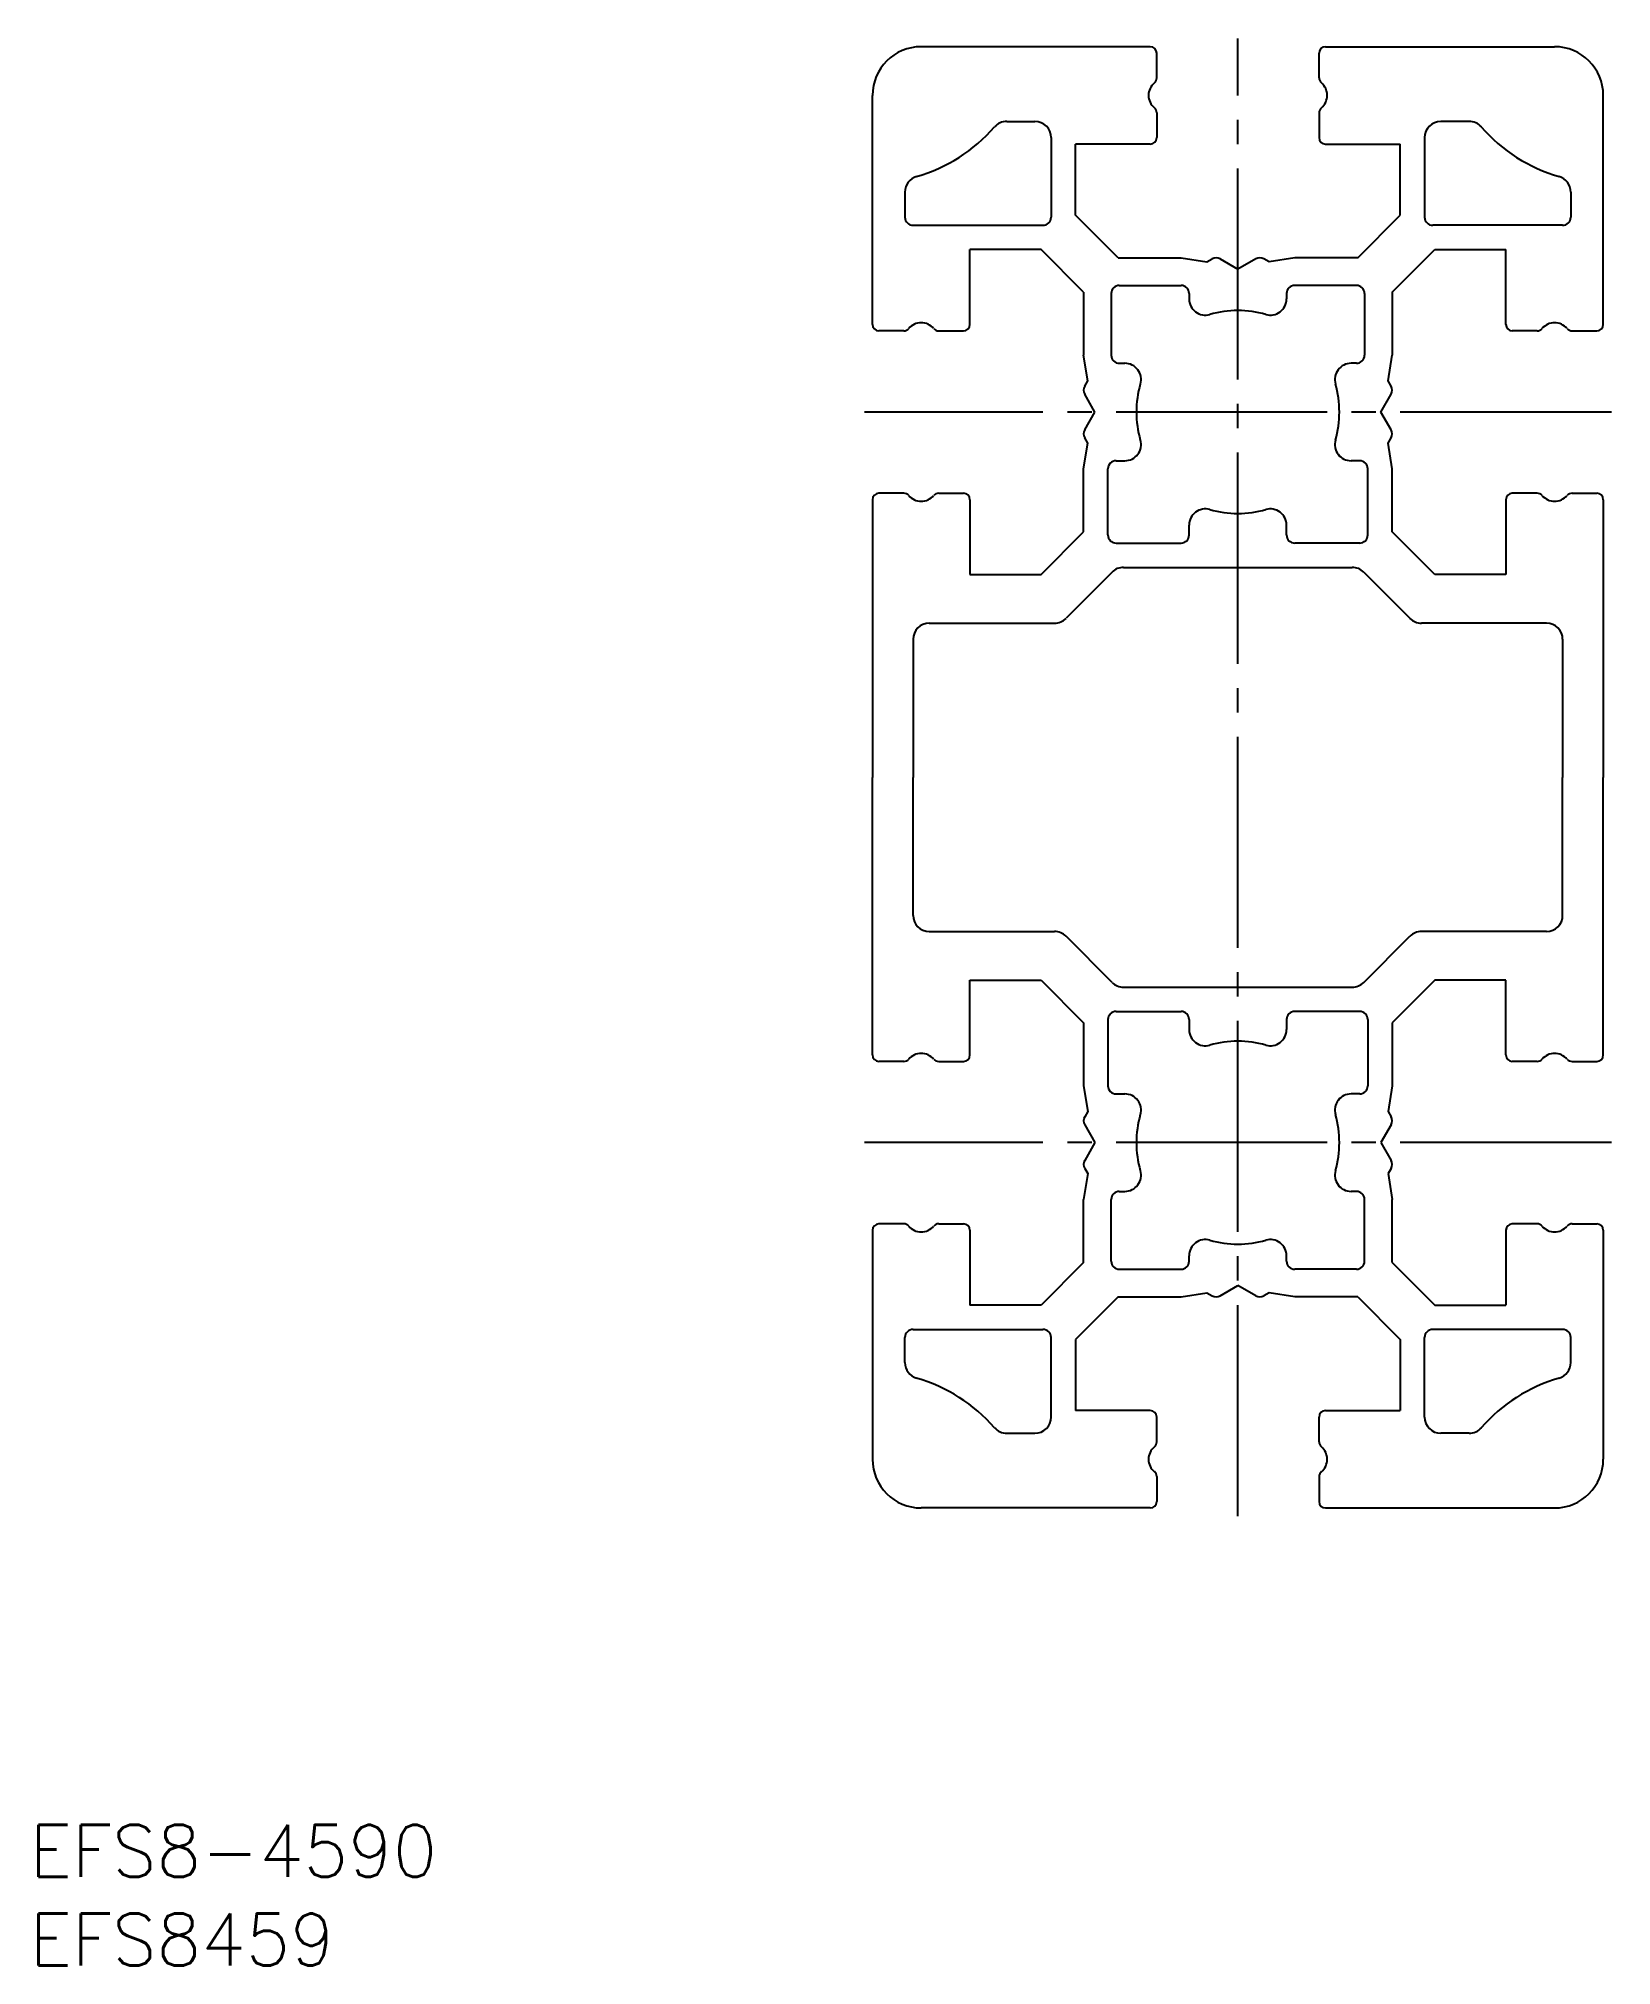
# Model space of a CAD drawing. Extents: x 892 to 988, y 255 to 374.
import ezdxf

# ---------------------------------------------------------------- set-up
doc = ezdxf.new("R2010")
doc.units = 0
doc.linetypes.add('CENTER', pattern=[17.5, 13, -1.5, 1.5, -1.5])
doc.layers.get('0').update_dxf_attribs({"linetype": 'CONTINUOUS'})
doc.layers.add('CENTER', color=1, linetype='CENTER')
doc.styles.get("Standard").update_dxf_attribs({"font": 'txt.shx', "bigfont": '@extfont2.shx'})

msp = doc.modelspace()

# ---------------------------------------------------------------- linework, layer by layer
at = {"color": 7, "linetype": 'CONTINUOUS'}
for p, q in [((960.03, 373.53), (945.93, 373.53)), ((960.43, 371.61), (960.43, 373.13)), ((970.43, 371.61), (970.43, 373.13)), ((970.83, 373.53), (984.93, 373.53)), ((942.93, 356.43), (942.93, 370.53)), ((987.93, 356.43), (987.93, 370.53)), ((960.43, 369.46), (960.43, 367.93)), ((970.43, 369.46), (970.43, 367.93)), ((951.2, 368.93), (952.93, 368.93)), ((953.93, 367.93), (953.93, 363.03)), ((976.93, 367.93), (976.93, 363.03)), ((979.67, 368.93), (977.93, 368.93)), ((960.03, 367.53), (955.43, 367.53)), ((955.43, 363.15), (955.43, 367.53)), ((970.83, 367.53), (975.43, 367.53)), ((975.43, 363.15), (975.43, 367.53)), ((944.93, 364.58), (944.93, 363.03)), ((985.93, 364.58), (985.93, 363.03)), ((945.43, 362.53), (953.43, 362.53)), ((958.06, 360.53), (955.43, 363.15)), ((972.81, 360.53), (975.43, 363.15)), ((985.43, 362.53), (977.43, 362.53)), ((948.93, 356.43), (948.93, 361.03)), ((953.31, 361.03), (948.93, 361.03)), ((955.93, 358.41), (953.31, 361.03)), ((974.93, 358.41), (977.56, 361.03)), ((977.56, 361.03), (981.93, 361.03)), ((981.93, 356.43), (981.93, 361.03)), ((958.06, 360.53), (961.93, 360.53)), ((961.93, 360.53), (963.52, 360.28)), ((963.52, 360.28), (963.84, 360.47)), ((964.34, 360.47), (965.43, 359.83)), ((966.53, 360.47), (965.43, 359.83)), ((967.35, 360.28), (967.03, 360.47)), ((968.93, 360.53), (967.35, 360.28)), ((972.81, 360.53), (968.93, 360.53)), ((958.13, 358.83), (961.93, 358.83)), ((972.73, 358.83), (968.93, 358.83)), ((955.93, 358.41), (955.93, 354.53)), ((957.63, 358.33), (957.63, 354.53)), ((962.43, 358.33), (962.43, 358)), ((968.43, 358.33), (968.43, 358)), ((973.23, 358.33), (973.23, 354.53)), ((974.93, 358.41), (974.93, 354.53)), ((944.86, 356.03), (943.33, 356.03)), ((947.01, 356.03), (948.53, 356.03)), ((983.86, 356.03), (982.33, 356.03)), ((986.01, 356.03), (987.53, 356.03)), ((956.19, 352.95), (955.93, 354.53)), ((958.13, 354.03), (958.47, 354.03)), ((972.73, 354.03), (972.4, 354.03)), ((974.68, 352.95), (974.93, 354.53)), ((956, 352.63), (956.19, 352.95)), ((974.87, 352.63), (974.68, 352.95)), ((956.63, 351.03), (956, 352.13)), ((974.23, 351.03), (974.87, 352.13)), ((956, 349.94), (956.63, 351.03)), ((974.87, 349.94), (974.23, 351.03)), ((955.93, 347.53), (956.19, 349.12)), ((956.19, 349.12), (956, 349.44)), ((974.68, 349.12), (974.87, 349.44)), ((974.93, 347.53), (974.68, 349.12)), ((957.93, 348.03), (958.47, 348.03)), ((972.93, 348.03), (972.4, 348.03)), ((955.93, 343.65), (955.93, 347.53)), ((957.43, 343.46), (957.43, 347.53)), ((973.43, 343.46), (973.43, 347.53)), ((974.93, 343.65), (974.93, 347.53)), ((942.93, 345.63), (942.93, 328.53)), ((944.86, 346.03), (943.33, 346.03)), ((947.01, 346.03), (948.53, 346.03)), ((948.93, 345.63), (948.93, 341.03)), ((981.93, 345.63), (981.93, 341.03)), ((983.86, 346.03), (982.33, 346.03)), ((986.01, 346.03), (987.53, 346.03)), ((987.93, 345.63), (987.93, 328.53)), ((953.31, 341.03), (955.93, 343.65)), ((962.43, 343.46), (962.43, 344.06)), ((968.43, 343.46), (968.43, 344.06)), ((977.56, 341.03), (974.93, 343.65)), ((957.93, 342.96), (961.93, 342.96)), ((972.93, 342.96), (968.93, 342.96)), ((948.93, 341.03), (953.31, 341.03)), ((957.69, 341.17), (954.85, 338.33)), ((958.39, 341.46), (972.47, 341.46)), ((973.18, 341.17), (976.02, 338.33)), ((981.93, 341.03), (977.56, 341.03)), ((946.43, 338.03), (954.14, 338.03)), ((984.43, 338.03), (976.73, 338.03)), ((945.43, 337.03), (945.43, 328.53)), ((985.43, 337.03), (985.43, 328.53)), ((942.93, 311.43), (942.93, 328.53)), ((945.43, 320.03), (945.43, 328.53)), ((985.43, 320.03), (985.43, 328.53)), ((987.93, 311.43), (987.93, 328.53)), ((946.43, 319.03), (954.14, 319.03)), ((957.69, 315.9), (954.85, 318.74)), ((973.18, 315.9), (976.02, 318.74)), ((984.43, 319.03), (976.73, 319.03)), ((948.93, 316.03), (953.31, 316.03)), ((948.93, 311.43), (948.93, 316.03)), ((953.31, 316.03), (955.93, 313.41)), ((977.56, 316.03), (974.93, 313.41)), ((981.93, 316.03), (977.56, 316.03)), ((981.93, 311.43), (981.93, 316.03)), ((958.39, 315.61), (972.47, 315.61)), ((955.93, 313.41), (955.93, 309.53)), ((957.43, 313.61), (957.43, 309.53)), ((957.93, 314.11), (961.93, 314.11)), ((962.43, 313.61), (962.43, 313)), ((968.43, 313.61), (968.43, 313)), ((972.93, 314.11), (968.93, 314.11)), ((973.43, 313.61), (973.43, 309.53)), ((974.93, 313.41), (974.93, 309.53)), ((944.86, 311.03), (943.33, 311.03)), ((947.01, 311.03), (948.53, 311.03)), ((983.86, 311.03), (982.33, 311.03)), ((986.01, 311.03), (987.53, 311.03)), ((955.93, 309.53), (956.19, 307.95)), ((957.93, 309.03), (958.47, 309.03)), ((972.93, 309.03), (972.4, 309.03)), ((974.93, 309.53), (974.68, 307.95)), ((956.19, 307.95), (956, 307.63)), ((974.68, 307.95), (974.87, 307.63)), ((956, 307.13), (956.63, 306.03)), ((974.87, 307.13), (974.23, 306.03)), ((956.63, 306.03), (956, 304.94)), ((974.23, 306.03), (974.87, 304.94)), ((956.19, 304.12), (955.93, 302.53)), ((956, 304.44), (956.19, 304.12)), ((974.87, 304.44), (974.68, 304.12)), ((974.68, 304.12), (974.93, 302.53)), ((958.13, 303.03), (958.47, 303.03)), ((972.73, 303.03), (972.4, 303.03)), ((955.93, 298.65), (955.93, 302.53)), ((957.63, 298.73), (957.63, 302.53)), ((973.23, 298.73), (973.23, 302.53)), ((974.93, 298.65), (974.93, 302.53)), ((942.93, 300.63), (942.93, 286.53)), ((944.86, 301.03), (943.33, 301.03)), ((947.01, 301.03), (948.53, 301.03)), ((948.93, 300.63), (948.93, 296.03)), ((981.93, 300.63), (981.93, 296.03)), ((983.86, 301.03), (982.33, 301.03)), ((986.01, 301.03), (987.53, 301.03)), ((987.93, 300.63), (987.93, 286.53)), ((955.93, 298.65), (953.31, 296.03)), ((958.13, 298.23), (961.93, 298.23)), ((962.43, 298.73), (962.43, 299.06)), ((968.43, 298.73), (968.43, 299.06)), ((972.73, 298.23), (968.93, 298.23)), ((974.93, 298.65), (977.56, 296.03)), ((961.93, 296.53), (963.52, 296.78)), ((963.52, 296.78), (963.84, 296.6)), ((964.34, 296.6), (965.43, 297.23)), ((966.53, 296.6), (965.43, 297.23)), ((967.35, 296.78), (967.03, 296.6)), ((968.93, 296.53), (967.35, 296.78)), ((953.31, 296.03), (948.93, 296.03)), ((958.06, 296.53), (955.43, 293.91)), ((958.06, 296.53), (961.93, 296.53)), ((972.81, 296.53), (968.93, 296.53)), ((972.81, 296.53), (975.43, 293.91)), ((977.56, 296.03), (981.93, 296.03)), ((945.43, 294.53), (953.43, 294.53)), ((985.43, 294.53), (977.43, 294.53)), ((944.93, 292.49), (944.93, 294.03)), ((953.93, 289.13), (953.93, 294.03)), ((955.43, 293.91), (955.43, 289.53)), ((975.43, 293.91), (975.43, 289.53)), ((976.93, 289.13), (976.93, 294.03)), ((985.93, 292.49), (985.93, 294.03)), ((960.03, 289.53), (955.43, 289.53)), ((960.43, 287.61), (960.43, 289.13)), ((970.43, 287.61), (970.43, 289.13)), ((970.83, 289.53), (975.43, 289.53)), ((951.2, 288.13), (952.93, 288.13)), ((979.67, 288.13), (977.93, 288.13)), ((960.43, 285.46), (960.43, 283.93)), ((970.43, 285.46), (970.43, 283.93)), ((960.03, 283.53), (945.93, 283.53)), ((970.83, 283.53), (984.93, 283.53))]:
    msp.add_line(p, q, dxfattribs=at)
for centre, radius, start, end in [((945.93, 370.53), 3, 90, 180), ((960.03, 373.13), 0.4, 0, 90), ((970.83, 373.13), 0.4, 90, 180), ((984.93, 370.53), 3, 0, 90), ((960.03, 371.61), 0.4, 310.0052, 0), ((970.83, 371.61), 0.4, 180, 229.9948), ((960.93, 370.53), 1, 130.0052, 229.9948), ((969.93, 370.53), 1, 310.0052, 49.9948), ((960.03, 369.46), 0.4, 0, 49.9948), ((970.83, 369.46), 0.4, 130.0052, 180), ((942.83, 375.23), 10.1, 286.2172, 318.8785), ((951.2, 367.93), 1, 90, 138.8785), ((952.93, 367.93), 1, 0, 90), ((960.03, 367.93), 0.4, 270, 0), ((970.83, 367.93), 0.4, 180, 270), ((977.93, 367.93), 1, 90, 180), ((979.67, 367.93), 1, 41.1215, 90), ((988.03, 375.23), 10.1, 221.1215, 253.7828), ((945.93, 364.58), 1, 106.2172, 180), ((984.93, 364.58), 1, 0, 73.7828), ((945.43, 363.03), 0.5, 180, 270), ((953.43, 363.03), 0.5, 270, 0), ((977.43, 363.03), 0.5, 180, 270), ((985.43, 363.03), 0.5, 270, 0), ((964.09, 360.03), 0.5, 60, 120), ((966.78, 360.03), 0.5, 60, 120), ((958.13, 358.33), 0.5, 90, 180), ((961.93, 358.33), 0.5, 0, 90), ((968.93, 358.33), 0.5, 90, 180), ((972.73, 358.33), 0.5, 0, 90), ((963.43, 358), 1, 180, 286.0134), ((965.43, 351.03), 6.25, 90, 106.0134), ((965.43, 351.03), 6.25, 73.9866, 90), ((967.43, 358), 1, 253.9866, 0), ((943.33, 356.43), 0.4, 180, 270), ((944.86, 356.43), 0.4, 270, 319.9948), ((945.93, 355.53), 1, 40.0052, 139.9948), ((947.01, 356.43), 0.4, 220.0052, 270), ((948.53, 356.43), 0.4, 270, 0), ((982.33, 356.43), 0.4, 180, 270), ((983.86, 356.43), 0.4, 270, 319.9948), ((984.93, 355.53), 1, 40.0052, 139.9948), ((986.01, 356.43), 0.4, 220.0052, 270), ((987.53, 356.43), 0.4, 270, 0), ((958.13, 354.53), 0.5, 180, 270), ((958.47, 353.03), 1, 343.9866, 90), ((972.4, 353.03), 1, 90, 196.0134), ((972.73, 354.53), 0.5, 270, 0), ((956.43, 352.38), 0.5, 150, 210), ((965.43, 351.03), 6.25, 163.9866, 196.0134), ((965.43, 351.03), 6.25, 343.9866, 16.0134), ((974.43, 352.38), 0.5, 330, 30), ((956.43, 349.69), 0.5, 150, 210), ((958.47, 349.03), 1, 270, 16.0134), ((972.4, 349.03), 1, 163.9866, 270), ((974.43, 349.69), 0.5, 330, 30), ((957.93, 347.53), 0.5, 90, 180), ((972.93, 347.53), 0.5, 0, 90), ((943.33, 345.63), 0.4, 90, 180), ((944.86, 345.63), 0.4, 40.0052, 90), ((945.93, 346.53), 1, 220.0052, 319.9948), ((947.01, 345.63), 0.4, 90, 139.9948), ((948.53, 345.63), 0.4, 0, 90), ((982.33, 345.63), 0.4, 90, 180), ((983.86, 345.63), 0.4, 40.0052, 90), ((984.93, 346.53), 1, 220.0052, 319.9948), ((986.01, 345.63), 0.4, 90, 139.9948), ((987.53, 345.63), 0.4, 0, 90), ((963.43, 344.06), 1, 73.9866, 180), ((965.43, 351.03), 6.25, 253.9866, 270), ((965.43, 351.03), 6.25, 270, 286.0134), ((967.43, 344.06), 1, 0, 106.0134), ((957.93, 343.46), 0.5, 180, 270), ((961.93, 343.46), 0.5, 270, 0), ((968.93, 343.46), 0.5, 180, 270), ((972.93, 343.46), 0.5, 270, 0), ((958.39, 340.46), 1, 90, 135.0001), ((972.47, 340.46), 1, 44.9999, 90), ((954.14, 339.03), 1, 270, 315.0001), ((976.73, 339.03), 1, 224.9999, 270), ((946.43, 337.03), 1, 90, 180), ((984.43, 337.03), 1, 0, 90), ((946.43, 320.03), 1, 180, 270), ((984.43, 320.03), 1, 270, 0), ((954.14, 318.03), 1, 44.9999, 90), ((976.73, 318.03), 1, 90, 135.0001), ((958.39, 316.61), 1, 224.9999, 270), ((972.47, 316.61), 1, 270, 315.0001), ((957.93, 313.61), 0.5, 90, 180), ((961.93, 313.61), 0.5, 0, 90), ((968.93, 313.61), 0.5, 90, 180), ((972.93, 313.61), 0.5, 0, 90), ((963.43, 313), 1, 180, 286.0134), ((965.43, 306.03), 6.25, 90, 106.0134), ((965.43, 306.03), 6.25, 73.9866, 90), ((967.43, 313), 1, 253.9866, 0), ((943.33, 311.43), 0.4, 180, 270), ((944.86, 311.43), 0.4, 270, 319.9948), ((945.93, 310.53), 1, 40.0052, 139.9948), ((947.01, 311.43), 0.4, 220.0052, 270), ((948.53, 311.43), 0.4, 270, 0), ((982.33, 311.43), 0.4, 180, 270), ((983.86, 311.43), 0.4, 270, 319.9948), ((984.93, 310.53), 1, 40.0052, 139.9948), ((986.01, 311.43), 0.4, 220.0052, 270), ((987.53, 311.43), 0.4, 270, 0), ((957.93, 309.53), 0.5, 180, 270), ((958.47, 308.03), 1, 343.9866, 90), ((972.4, 308.03), 1, 90, 196.0134), ((972.93, 309.53), 0.5, 270, 0), ((956.43, 307.38), 0.5, 150, 210), ((965.43, 306.03), 6.25, 163.9866, 196.0134), ((965.43, 306.03), 6.25, 343.9866, 16.0134), ((974.43, 307.38), 0.5, 330, 30), ((956.43, 304.69), 0.5, 150, 210), ((958.47, 304.03), 1, 270, 16.0134), ((972.4, 304.03), 1, 163.9866, 270), ((974.43, 304.69), 0.5, 330, 30), ((958.13, 302.53), 0.5, 90, 180), ((972.73, 302.53), 0.5, 0, 90), ((943.33, 300.63), 0.4, 90, 180), ((944.86, 300.63), 0.4, 40.0052, 90), ((945.93, 301.53), 1, 220.0052, 319.9948), ((947.01, 300.63), 0.4, 90, 139.9948), ((948.53, 300.63), 0.4, 0, 90), ((982.33, 300.63), 0.4, 90, 180), ((983.86, 300.63), 0.4, 40.0052, 90), ((984.93, 301.53), 1, 220.0052, 319.9948), ((986.01, 300.63), 0.4, 90, 139.9948), ((987.53, 300.63), 0.4, 0, 90), ((963.43, 299.06), 1, 73.9866, 180), ((965.43, 306.03), 6.25, 253.9866, 270), ((965.43, 306.03), 6.25, 270, 286.0134), ((967.43, 299.06), 1, 0, 106.0134), ((958.13, 298.73), 0.5, 180, 270), ((961.93, 298.73), 0.5, 270, 0), ((968.93, 298.73), 0.5, 180, 270), ((972.73, 298.73), 0.5, 270, 0), ((964.09, 297.03), 0.5, 240, 300), ((966.78, 297.03), 0.5, 240, 300), ((945.43, 294.03), 0.5, 90, 180), ((953.43, 294.03), 0.5, 0, 90), ((977.43, 294.03), 0.5, 90, 180), ((985.43, 294.03), 0.5, 0, 90), ((945.93, 292.49), 1, 180, 253.7828), ((984.93, 292.49), 1, 286.2172, 0), ((942.83, 281.83), 10.1, 41.1215, 73.7828), ((988.03, 281.83), 10.1, 106.2172, 138.8785), ((951.2, 289.13), 1, 221.1215, 270), ((952.93, 289.13), 1, 270, 0), ((960.03, 289.13), 0.4, 0, 90), ((970.83, 289.13), 0.4, 90, 180), ((977.93, 289.13), 1, 180, 270), ((979.67, 289.13), 1, 270, 318.8785), ((960.93, 286.53), 1, 130.0052, 229.9948), ((960.03, 287.61), 0.4, 310.0052, 0), ((970.83, 287.61), 0.4, 180, 229.9948), ((969.93, 286.53), 1, 310.0052, 49.9948), ((945.93, 286.53), 3, 180, 270), ((984.93, 286.53), 3, 270, 0), ((960.03, 285.46), 0.4, 0, 49.9948), ((970.83, 285.46), 0.4, 130.0052, 180), ((960.03, 283.93), 0.4, 270, 0), ((970.83, 283.93), 0.4, 180, 270)]:
    msp.add_arc(centre, radius, start, end, dxfattribs=at)
at = {"layer": 'CENTER', "color": 1, "linetype": 'CENTER'}
for p, q in [((965.43, 283.03), (965.43, 374.03)), ((988.43, 351.03), (942.43, 351.03)), ((988.43, 306.03), (942.43, 306.03))]:
    msp.add_line(p, q, dxfattribs=at)

# ---------------------------------------------------------------- texts
at = {"color": 7, "linetype": 'CONTINUOUS'}
for s, p in [('EFS8-4590', (891.03, 260.81)), ('EFS8459', (891.03, 255.35))]:
    msp.add_text(s, height=3.2, dxfattribs=at).set_placement(p)

doc.saveas('drawing.dxf')
